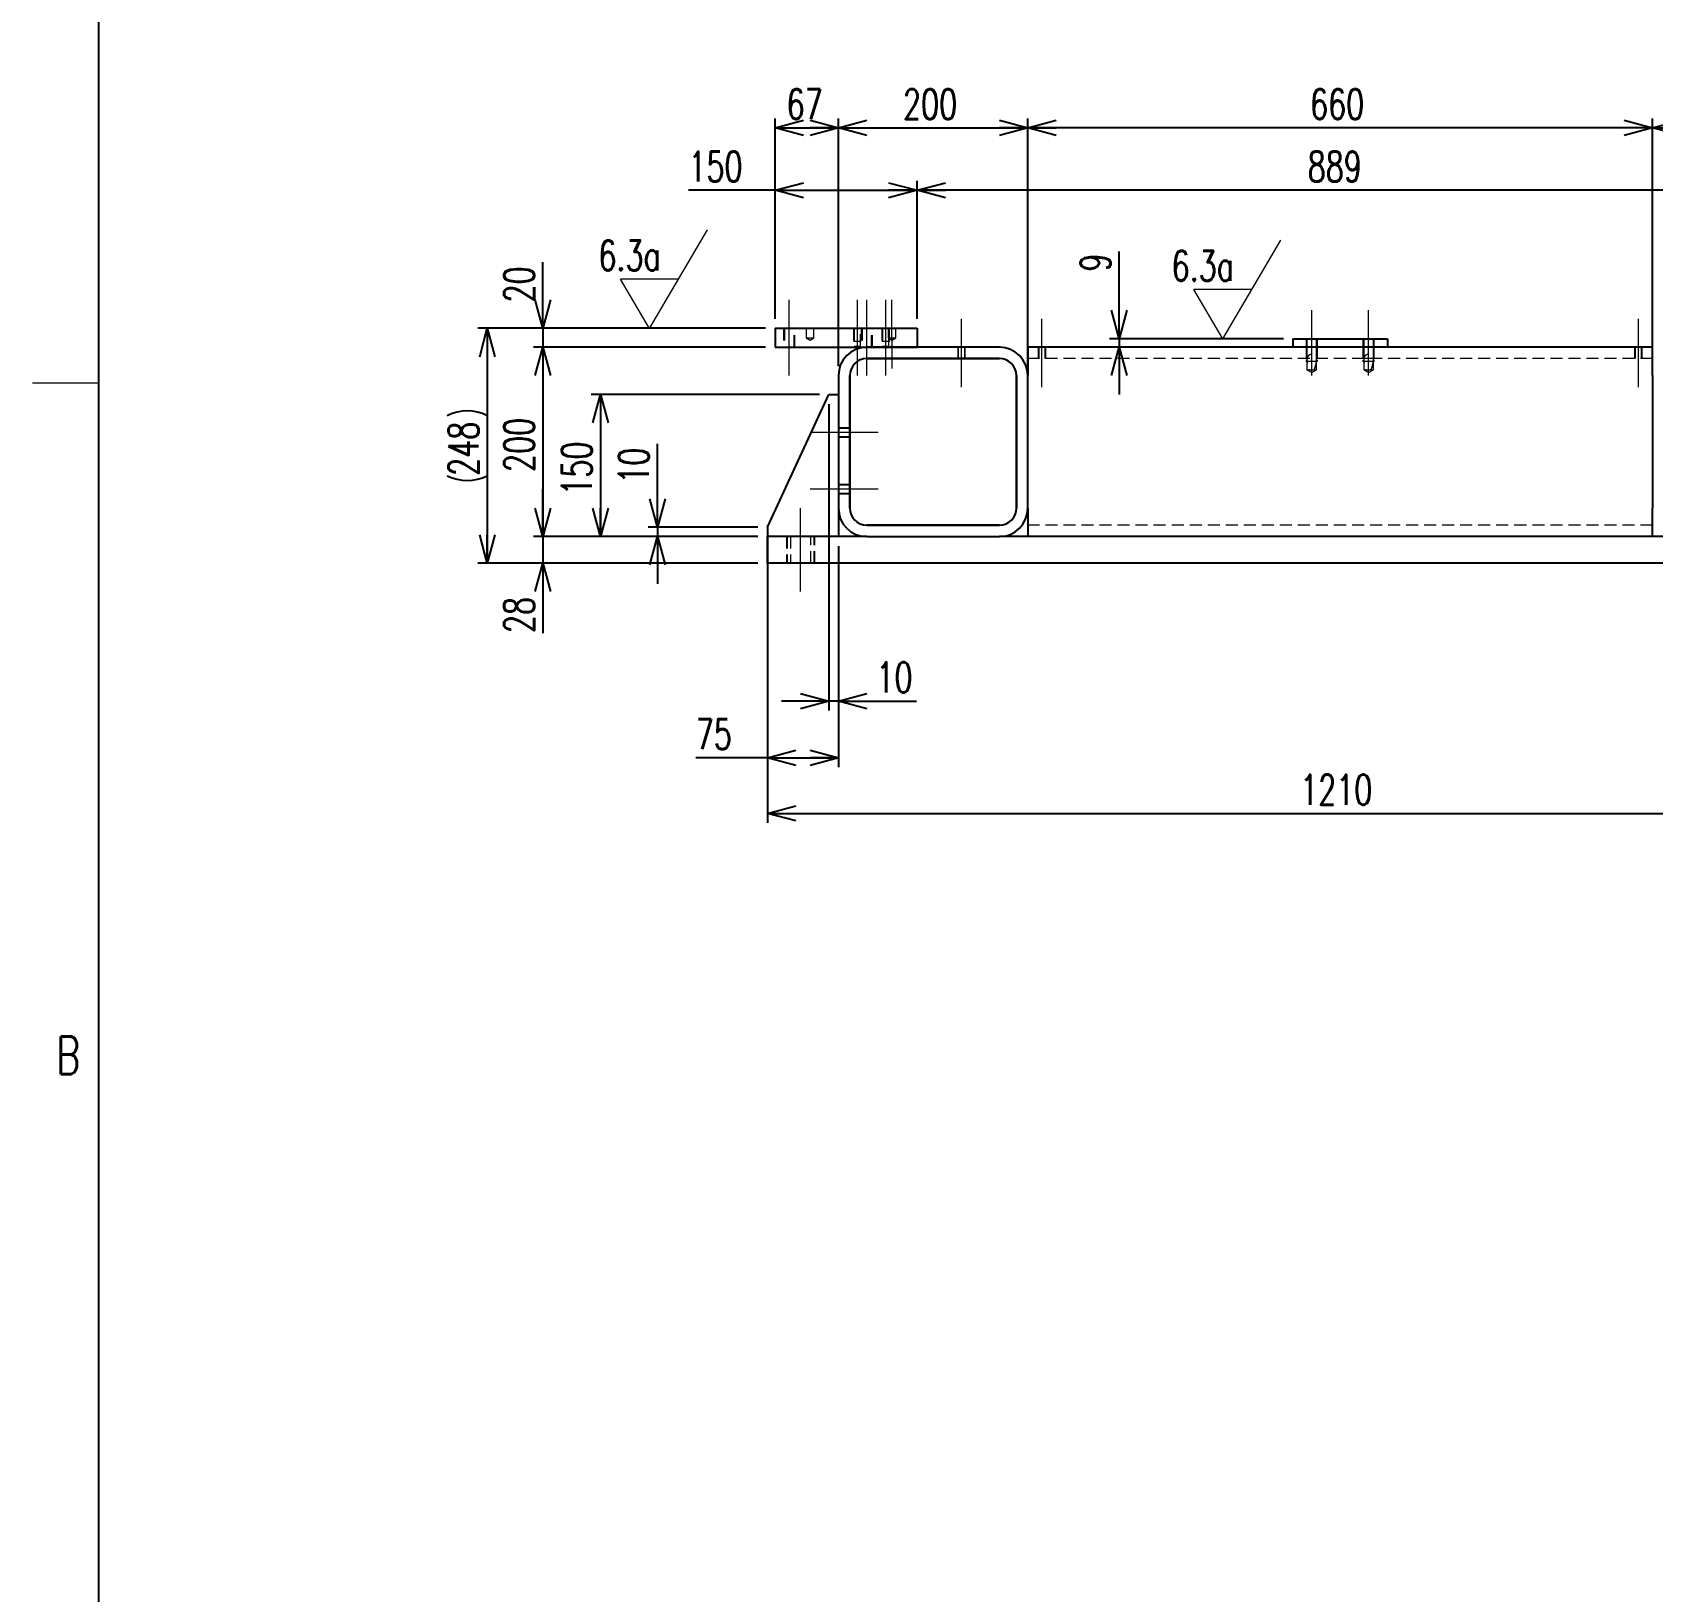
# Model space of a CAD drawing. Header units: millimetres. Extents: x 30 to 8380, y 30 to 5898.
# Drawn here: x 30 to 1741, y 1687 to 3334 of the extents above; entities that cross this region are included whole.
import ezdxf

# ---------------------------------------------------------------- set-up
doc = ezdxf.new("R2010")
doc.units = ezdxf.units.MM
doc.header["$LTSCALE"] = 10
doc.linetypes.add('CENTERX2', pattern=[20.32, 12.7, -2.54, 2.54, -2.54])
doc.linetypes.add('HIDDEN', pattern=[1.905, 1.27, -0.635])
doc.layers.add('FORMAT', color=7, linetype='Continuous')
doc.styles.add('SLDTEXTSTYLE0', font='TXT', dxfattribs={"width": 0.7, "bigfont": 'bigfont'})
doc.dimstyles.new('SLDDIMSTYLE2', dxfattribs={"dimtxt": 36.380208, "dimasz": 30, "dimexe": 0, "dimexo": 0.0625, "dimgap": 9.095052, "dimtad": 3, "dimrnd": 1e-09, "dimzin": 12, "dimdsep": 46, "dimtxsty": 'SLDTEXTSTYLE0', "dimblk1": 'OPEN30', "dimblk2": 'OPEN30', "dimsah": 1, "dimcen": 0.09, "dimadec": 0, "dimazin": 3, "dimtfac": 1, "dimtdec": 3, "dimtmove": 0, "dimatfit": 0, "dimldrblk": 'OPEN30', "dimfxl": 1, "dimfrac": 2, "dimtolj": 1, "dimtzin": 12, "dimarcsym": 0})
doc.dimstyles.new('SLDDIMSTYLE3', dxfattribs={"dimtxt": 36.380208, "dimasz": 30, "dimexe": 0, "dimexo": 0.0625, "dimgap": 9.095052, "dimtad": 3, "dimrnd": 1e-09, "dimzin": 12, "dimdsep": 46, "dimtxsty": 'SLDTEXTSTYLE0', "dimblk1": 'OPEN30', "dimblk2": 'OPEN30', "dimsah": 1, "dimcen": 0.09, "dimadec": 0, "dimazin": 3, "dimtfac": 1, "dimtdec": 3, "dimtofl": 0, "dimtmove": 0, "dimatfit": 3, "dimldrblk": 'OPEN30', "dimfxl": 1, "dimfrac": 2, "dimtolj": 1, "dimtzin": 12, "dimarcsym": 0})

# ---------------------------------------------------------------- blocks, each defined once
blk = doc.blocks.new('_Open30')
at = {"color": 0, "linetype": 'ByBlock', "lineweight": -2}
for p, q in [((-1, 0.267949), (0, 0)), ((0, 0), (-1, -0.267949)), ((0, 0), (-1, 0))]:
    blk.add_line(p, q, dxfattribs=at)
blk = doc.blocks.new('_D_120')
at = {"layer": 'FORMAT', "transparency": 16777216}
for p, q in [((806.4, 2763.5), (806.4, 2499.1)), ((2016.4, 2763.5), (2016.4, 2499.1)), ((806.4, 2509.1), (2016.4, 2509.1))]:
    blk.add_line(p, q, dxfattribs=at)
at = {"layer": 'FORMAT', "transparency": 16777216, "xscale": 30, "yscale": 30, "rotation": 180}
blk.add_blockref('_Open30', (806.4, 2509.1, -2290), dxfattribs=at)
at = {"layer": 'FORMAT', "transparency": 16777216, "xscale": 30, "yscale": 30}
blk.add_blockref('_Open30', (2016.4, 2509.1, -2290), dxfattribs=at)
at = {"layer": 'FORMAT', "transparency": 16777216, "insert": (1369.1, 2550), "char_height": 31.75, "attachment_point": 1, "style": 'SLDTEXTSTYLE0'}
blk.add_mtext('1210', dxfattribs=at)
blk = doc.blocks.new('_D_121')
at = {"layer": 'FORMAT', "transparency": 16777216}
for p, q in [((806.4, 2801.5), (806.4, 2557.8)), ((881.4, 2791.5), (881.4, 2557.8)), ((806.4, 2567.8), (730.7, 2567.8)), ((806.4, 2567.8), (881.4, 2567.8))]:
    blk.add_line(p, q, dxfattribs=at)
at = {"layer": 'FORMAT', "transparency": 16777216, "xscale": 30, "yscale": 30, "rotation": 180}
blk.add_blockref('_Open30', (806.4, 2567.8, -2290), dxfattribs=at)
at = {"layer": 'FORMAT', "transparency": 16777216, "xscale": 30, "yscale": 30}
blk.add_blockref('_Open30', (881.4, 2567.8, -2290), dxfattribs=at)
at = {"layer": 'FORMAT', "transparency": 16777216, "insert": (730.7, 2608.7), "char_height": 31.75, "attachment_point": 1, "style": 'SLDTEXTSTYLE0'}
blk.add_mtext('75', dxfattribs=at)
blk = doc.blocks.new('_D_122')
at = {"layer": 'FORMAT', "transparency": 16777216}
for p, q in [((804.4, 3021.5), (500.5, 3021.5)), ((510.5, 3021.5), (510.5, 2773.5)), ((796.4, 2773.5), (500.5, 2773.5))]:
    blk.add_line(p, q, dxfattribs=at)
for centre, start, end in [((489.3, 2886.9), 63.4349, 116.5651), ((489.3, 2908.1), 243.4349, 296.5651)]:
    blk.add_arc(centre, 47.3, start, end, dxfattribs=at)
at = {"layer": 'FORMAT', "transparency": 16777216, "xscale": 30, "yscale": 30}
for p, rotation in [((510.5, 3021.5, -2290), 90), ((510.5, 2773.5, -2290), 270)]:
    blk.add_blockref('_Open30', p, dxfattribs=dict(at, rotation=rotation))
at = {"layer": 'FORMAT', "transparency": 16777216, "insert": (469.6, 2865.7), "char_height": 31.75, "attachment_point": 1, "rotation": 90, "style": 'SLDTEXTSTYLE0'}
blk.add_mtext('248', dxfattribs=at)
blk = doc.blocks.new('_D_123')
at = {"layer": 'FORMAT', "transparency": 16777216}
for p, q in [((569.2, 3021.5), (569.2, 3091.2)), ((804.4, 3021.5), (559.2, 3021.5)), ((569.2, 3021.5), (569.2, 3001.5)), ((804.4, 3001.5), (559.2, 3001.5)), ((569.2, 3001.5), (569.2, 2951.5))]:
    blk.add_line(p, q, dxfattribs=at)
at = {"layer": 'FORMAT', "transparency": 16777216, "xscale": 30, "yscale": 30}
for p, rotation in [((569.2, 3021.5, -2290), 270), ((569.2, 3001.5, -2290), 90)]:
    blk.add_blockref('_Open30', p, dxfattribs=dict(at, rotation=rotation))
at = {"layer": 'FORMAT', "transparency": 16777216, "insert": (528.2, 3048.8), "char_height": 31.75, "attachment_point": 1, "rotation": 90, "style": 'SLDTEXTSTYLE0'}
blk.add_mtext('20', dxfattribs=at)
blk = doc.blocks.new('_D_124')
at = {"layer": 'FORMAT', "transparency": 16777216}
for p, q in [((804.4, 3001.5), (559.2, 3001.5)), ((569.2, 3001.5), (569.2, 2801.5)), ((796.4, 2801.5), (559.2, 2801.5))]:
    blk.add_line(p, q, dxfattribs=at)
at = {"layer": 'FORMAT', "transparency": 16777216, "xscale": 30, "yscale": 30}
for p, rotation in [((569.2, 3001.5, -2290), 90), ((569.2, 2801.5, -2290), 270)]:
    blk.add_blockref('_Open30', p, dxfattribs=dict(at, rotation=rotation))
at = {"layer": 'FORMAT', "transparency": 16777216, "insert": (528.2, 2869.7), "char_height": 31.75, "attachment_point": 1, "rotation": 90, "style": 'SLDTEXTSTYLE0'}
blk.add_mtext('200', dxfattribs=at)
blk = doc.blocks.new('_D_125')
at = {"layer": 'FORMAT', "transparency": 16777216}
for p, q in [((569.2, 2801.5), (569.2, 2851.5)), ((796.4, 2801.5), (559.2, 2801.5)), ((569.2, 2801.5), (569.2, 2773.5)), ((796.4, 2773.5), (559.2, 2773.5)), ((569.2, 2773.5), (569.2, 2699.6))]:
    blk.add_line(p, q, dxfattribs=at)
at = {"layer": 'FORMAT', "transparency": 16777216, "xscale": 30, "yscale": 30}
for p, rotation in [((569.2, 2801.5, -2290), 270), ((569.2, 2773.5, -2290), 90)]:
    blk.add_blockref('_Open30', p, dxfattribs=dict(at, rotation=rotation))
at = {"layer": 'FORMAT', "transparency": 16777216, "insert": (528.2, 2699.6), "char_height": 31.75, "attachment_point": 1, "rotation": 90, "style": 'SLDTEXTSTYLE0'}
blk.add_mtext('28', dxfattribs=at)
blk = doc.blocks.new('_D_126')
at = {"layer": 'FORMAT', "transparency": 16777216}
for p, q in [((861.4, 2951.5), (620.1, 2951.5)), ((630.1, 2951.5), (630.1, 2801.5)), ((796.4, 2801.5), (620.1, 2801.5))]:
    blk.add_line(p, q, dxfattribs=at)
at = {"layer": 'FORMAT', "transparency": 16777216, "xscale": 30, "yscale": 30}
for p, rotation in [((630.1, 2951.5, -2290), 90), ((630.1, 2801.5, -2290), 270)]:
    blk.add_blockref('_Open30', p, dxfattribs=dict(at, rotation=rotation))
at = {"layer": 'FORMAT', "transparency": 16777216, "insert": (589.2, 2844.7), "char_height": 31.75, "attachment_point": 1, "rotation": 90, "style": 'SLDTEXTSTYLE0'}
blk.add_mtext('150', dxfattribs=at)
blk = doc.blocks.new('_D_127')
at = {"layer": 'FORMAT', "transparency": 16777216}
for p, q in [((690.3, 2811.5), (690.3, 2899.6)), ((796.4, 2811.5), (680.3, 2811.5)), ((690.3, 2811.5), (690.3, 2801.5)), ((796.4, 2801.5), (680.3, 2801.5)), ((690.3, 2801.5), (690.3, 2751.5))]:
    blk.add_line(p, q, dxfattribs=at)
at = {"layer": 'FORMAT', "transparency": 16777216, "xscale": 30, "yscale": 30}
for p, rotation in [((690.3, 2811.5, -2290), 270), ((690.3, 2801.5, -2290), 90)]:
    blk.add_blockref('_Open30', p, dxfattribs=dict(at, rotation=rotation))
at = {"layer": 'FORMAT', "transparency": 16777216, "insert": (649.4, 2857.3), "char_height": 31.75, "attachment_point": 1, "rotation": 90, "style": 'SLDTEXTSTYLE0'}
blk.add_mtext('10', dxfattribs=at)
blk = doc.blocks.new('_D_128')
at = {"layer": 'FORMAT', "transparency": 16777216}
for p, q in [((871.4, 2941.5), (871.4, 2617.7)), ((881.4, 2791.5), (881.4, 2617.7)), ((871.4, 2627.7), (821.4, 2627.7)), ((881.4, 2627.7), (871.4, 2627.7)), ((881.4, 2627.7), (963.8, 2627.7))]:
    blk.add_line(p, q, dxfattribs=at)
at = {"layer": 'FORMAT', "transparency": 16777216, "xscale": 30, "yscale": 30}
blk.add_blockref('_Open30', (871.4, 2627.7, -2290), dxfattribs=at)
at = {"layer": 'FORMAT', "transparency": 16777216, "xscale": 30, "yscale": 30, "rotation": 180}
blk.add_blockref('_Open30', (881.4, 2627.7, -2290), dxfattribs=at)
at = {"layer": 'FORMAT', "transparency": 16777216, "insert": (921.5, 2668.7), "char_height": 31.75, "attachment_point": 1, "style": 'SLDTEXTSTYLE0'}
blk.add_mtext('10', dxfattribs=at)
blk = doc.blocks.new('_D_129')
at = {"layer": 'FORMAT', "transparency": 16777216}
for p, q in [((814.4, 3167.3), (722.9, 3167.3)), ((814.4, 3031.5), (814.4, 3177.3)), ((814.4, 3167.3), (964.4, 3167.3)), ((964.4, 3031.5), (964.4, 3177.3))]:
    blk.add_line(p, q, dxfattribs=at)
at = {"layer": 'FORMAT', "transparency": 16777216, "xscale": 30, "yscale": 30, "rotation": 180}
blk.add_blockref('_Open30', (814.4, 3167.3, -2290), dxfattribs=at)
at = {"layer": 'FORMAT', "transparency": 16777216, "xscale": 30, "yscale": 30}
blk.add_blockref('_Open30', (964.4, 3167.3, -2290), dxfattribs=at)
at = {"layer": 'FORMAT', "transparency": 16777216, "insert": (722.9, 3208.2), "char_height": 31.75, "attachment_point": 1, "style": 'SLDTEXTSTYLE0'}
blk.add_mtext('150', dxfattribs=at)
blk = doc.blocks.new('_D_130')
at = {"layer": 'FORMAT', "transparency": 16777216}
for p, q in [((814.4, 3031.5), (814.4, 3243.3)), ((881.4, 2981.5), (881.4, 3243.3)), ((814.4, 3233.3), (881.4, 3233.3))]:
    blk.add_line(p, q, dxfattribs=at)
at = {"layer": 'FORMAT', "transparency": 16777216, "xscale": 30, "yscale": 30, "rotation": 180}
blk.add_blockref('_Open30', (814.4, 3233.3, -2290), dxfattribs=at)
at = {"layer": 'FORMAT', "transparency": 16777216, "xscale": 30, "yscale": 30}
blk.add_blockref('_Open30', (881.4, 3233.3, -2290), dxfattribs=at)
at = {"layer": 'FORMAT', "transparency": 16777216, "insert": (826.7, 3274.2), "char_height": 31.75, "attachment_point": 1, "style": 'SLDTEXTSTYLE0'}
blk.add_mtext('67', dxfattribs=at)
blk = doc.blocks.new('_D_131')
at = {"layer": 'FORMAT', "transparency": 16777216}
for p, q in [((881.4, 2981.5), (881.4, 3243.3)), ((1081.4, 2981.5), (1081.4, 3243.3)), ((881.4, 3233.3), (1081.4, 3233.3))]:
    blk.add_line(p, q, dxfattribs=at)
at = {"layer": 'FORMAT', "transparency": 16777216, "xscale": 30, "yscale": 30, "rotation": 180}
blk.add_blockref('_Open30', (881.4, 3233.3, -2290), dxfattribs=at)
at = {"layer": 'FORMAT', "transparency": 16777216, "xscale": 30, "yscale": 30}
blk.add_blockref('_Open30', (1081.4, 3233.3, -2290), dxfattribs=at)
at = {"layer": 'FORMAT', "transparency": 16777216, "insert": (949.6, 3274.2), "char_height": 31.75, "attachment_point": 1, "style": 'SLDTEXTSTYLE0'}
blk.add_mtext('200', dxfattribs=at)
blk = doc.blocks.new('_D_132')
at = {"layer": 'FORMAT', "transparency": 16777216}
for p, q in [((1081.4, 2981.5), (1081.4, 3243.3)), ((1741.4, 2981.5), (1741.4, 3243.3)), ((1741.4, 3233.3), (1081.4, 3233.3))]:
    blk.add_line(p, q, dxfattribs=at)
at = {"layer": 'FORMAT', "transparency": 16777216, "xscale": 30, "yscale": 30, "rotation": 180}
blk.add_blockref('_Open30', (1081.4, 3233.3, -2290), dxfattribs=at)
at = {"layer": 'FORMAT', "transparency": 16777216, "xscale": 30, "yscale": 30}
blk.add_blockref('_Open30', (1741.4, 3233.3, -2290), dxfattribs=at)
at = {"layer": 'FORMAT', "transparency": 16777216, "insert": (1379.6, 3274.2), "char_height": 31.75, "attachment_point": 1, "style": 'SLDTEXTSTYLE0'}
blk.add_mtext('660', dxfattribs=at)
blk = doc.blocks.new('_D_133')
at = {"layer": 'FORMAT', "transparency": 16777216}
for p, q in [((1741.4, 2981.5), (1741.4, 3243.3)), ((1941.4, 2981.5), (1941.4, 3243.3)), ((1741.4, 3233.3), (1941.4, 3233.3))]:
    blk.add_line(p, q, dxfattribs=at)
at = {"layer": 'FORMAT', "transparency": 16777216, "xscale": 30, "yscale": 30, "rotation": 180}
blk.add_blockref('_Open30', (1741.4, 3233.3, -2290), dxfattribs=at)
at = {"layer": 'FORMAT', "transparency": 16777216, "xscale": 30, "yscale": 30}
blk.add_blockref('_Open30', (1941.4, 3233.3, -2290), dxfattribs=at)
at = {"layer": 'FORMAT', "transparency": 16777216, "insert": (1809.6, 3274.2), "char_height": 31.75, "attachment_point": 1, "style": 'SLDTEXTSTYLE0'}
blk.add_mtext('200', dxfattribs=at)
blk = doc.blocks.new('_D_139')
at = {"layer": 'FORMAT', "transparency": 16777216}
for p, q in [((964.4, 3031.5), (964.4, 3177.3)), ((1853.4, 3167.3), (964.4, 3167.3)), ((1853.4, 3031.5), (1853.4, 3177.3))]:
    blk.add_line(p, q, dxfattribs=at)
at = {"layer": 'FORMAT', "transparency": 16777216, "xscale": 30, "yscale": 30, "rotation": 180}
blk.add_blockref('_Open30', (964.4, 3167.3, -2290), dxfattribs=at)
at = {"layer": 'FORMAT', "transparency": 16777216, "xscale": 30, "yscale": 30}
blk.add_blockref('_Open30', (1853.4, 3167.3, -2290), dxfattribs=at)
at = {"layer": 'FORMAT', "transparency": 16777216, "insert": (1377.1, 3208.2), "char_height": 31.75, "attachment_point": 1, "style": 'SLDTEXTSTYLE0'}
blk.add_mtext('889', dxfattribs=at)
blk = doc.blocks.new('_D_140')
at = {"layer": 'FORMAT', "transparency": 16777216}
for p, q in [((1177.9, 3010.5), (1177.9, 3102.6)), ((1351.4, 3010.5), (1167.9, 3010.5)), ((1177.9, 3010.5), (1177.9, 3001.5)), ((1177.9, 3001.5), (1177.9, 2951.5))]:
    blk.add_line(p, q, dxfattribs=at)
at = {"layer": 'FORMAT', "transparency": 16777216, "xscale": 30, "yscale": 30}
for p, rotation in [((1177.9, 3010.5, -2290), 270), ((1177.9, 3001.5, -2290), 90)]:
    blk.add_blockref('_Open30', p, dxfattribs=dict(at, rotation=rotation))
at = {"layer": 'FORMAT', "transparency": 16777216, "insert": (1137, 3081.4), "char_height": 31.8, "attachment_point": 1, "rotation": 90, "style": 'SLDTEXTSTYLE0'}
blk.add_mtext('9', dxfattribs=at)
blk = doc.blocks.new('SW_SFSYMBOL_5')
at = {"color": 0, "linetype": 'Continuous', "lineweight": 0}
for p, q in [((54, -52), (115.3, 52)), ((54, -52), (23.3, 0)), ((84.6, 0), (23.3, 0)), ((118, -52), (44, -52))]:
    blk.add_line(p, q, dxfattribs=at)
at = {"color": 0, "linetype": 'Continuous', "lineweight": 0, "insert": (0, 40.9), "char_height": 31.75, "attachment_point": 1, "style": 'SLDTEXTSTYLE0'}
blk.add_mtext('6.3a', dxfattribs=at)
blk = doc.blocks.new('SW_SFSYMBOL_6')
at = {"color": 0, "linetype": 'Continuous', "lineweight": 0}
for p, q in [((54, -52), (115.3, 52)), ((54, -52), (23.3, 0)), ((84.6, 0), (23.3, 0)), ((176.5, -52), (44, -52))]:
    blk.add_line(p, q, dxfattribs=at)
at = {"color": 0, "linetype": 'Continuous', "lineweight": 0, "insert": (0, 40.9), "char_height": 31.75, "attachment_point": 1, "style": 'SLDTEXTSTYLE0'}
blk.add_mtext('6.3a', dxfattribs=at)

msp = doc.modelspace()

# ---------------------------------------------------------------- linework, layer by layer
at = {"color": 7, "linetype": 'Continuous', "lineweight": 25}
for p, q in [((814.3961123, 3021.4899875), (814.3961123, 3001.4899875)), ((814.3961123, 3021.4899875), (964.3961123, 3021.4899875)), ((964.3961123, 3021.4899875), (964.3961123, 3001.4899875)), ((814.3961123, 3001.4899875), (964.3961123, 3001.4899875)), ((1051.3961123, 3001.4899875), (911.3961123, 3001.4899875)), ((1741.3961123, 3001.4899875), (1081.3961123, 3001.4899875)), ((1081.3961123, 3001.4899875), (1081.3961123, 2971.4899875)), ((1361.3961123, 3010.4899875), (1461.3961123, 3010.4899875)), ((1361.3961123, 3010.4899875), (1361.3961123, 3001.4899875)), ((1461.3961123, 3010.4899875), (1461.3961123, 3001.4899875)), ((1741.3961123, 2971.4899875), (1741.3961123, 3001.4899875)), ((911.3961123, 2989.4899875), (1051.3961123, 2989.4899875)), ((1051.3961123, 2989.4899875), (911.3961123, 2989.4899875)), ((881.3961123, 2971.4899875), (881.3961123, 2831.4899875)), ((893.3961123, 2831.4899875), (893.3961123, 2971.4899875)), ((893.3961123, 2971.4899875), (893.3961123, 2831.4899875)), ((1069.3961123, 2971.4899875), (1069.3961123, 2831.4899875)), ((1069.3961123, 2831.4899875), (1069.3961123, 2971.4899875)), ((1081.3961123, 2831.4899875), (1081.3961123, 2971.4899875)), ((1741.3961123, 2971.4899875), (1741.3961123, 2831.4899875)), ((806.3961123, 2811.4899875), (871.3961123, 2951.4899875)), ((871.3961123, 2951.4899875), (881.3961123, 2951.4899875)), ((881.3961123, 2831.4899875), (881.3961123, 2801.4899875)), ((1081.3961123, 2831.4899875), (1081.3961123, 2801.4899875)), ((1741.3961123, 2801.4899875), (1741.3961123, 2831.4899875)), ((806.3961123, 2811.4899875), (806.3961123, 2801.4899875)), ((1051.3961123, 2813.4899875), (911.3961123, 2813.4899875)), ((911.3961123, 2813.4899875), (1051.3961123, 2813.4899875)), ((806.3961123, 2773.4899875), (806.3961123, 2801.4899875)), ((911.3961123, 2801.4899875), (806.3961123, 2801.4899875)), ((911.3961123, 2801.4899875), (1051.3961123, 2801.4899875)), ((1771.3961123, 2801.4899875), (1051.3961123, 2801.4899875)), ((2016.3961123, 2773.4899875), (806.3961123, 2773.4899875))]:
    msp.add_line(p, q, dxfattribs=at)
at = {"color": 7, "linetype": 'HIDDEN', "lineweight": 18}
for p, q in [((823.3961123, 3021.4899875), (823.3961123, 3001.4899875)), ((824.2961123, 3021.4899875), (824.2961123, 3001.4899875)), ((834.4961123, 3001.4899875), (834.4961123, 3021.4899875)), ((835.3961123, 3001.4899875), (835.3961123, 3021.4899875)), ((847.3961123, 3021.4899875), (847.3961123, 3011.4899875)), ((855.3961123, 3011.4899875), (855.3961123, 3021.4899875)), ((897.3961123, 3021.4899875), (897.3961123, 3007.4899875)), ((897.9961123, 3021.4899875), (897.9961123, 3002.4899875)), ((904.7961123, 3002.4899875), (904.7961123, 3021.4899875)), ((905.3961123, 3021.4899875), (905.3961123, 3001.4899875)), ((906.2961123, 3021.4899875), (906.2961123, 3001.4899875)), ((916.4961123, 3001.4899875), (916.4961123, 3021.4899875)), ((917.3961123, 3001.4899875), (917.3961123, 3021.4899875)), ((927.3961123, 3021.4899875), (927.3961123, 3007.4899875)), ((927.9961123, 3021.4899875), (927.9961123, 3002.4899875)), ((933.8961123, 3021.4899875), (933.8961123, 3011.4899875)), ((934.7961123, 3002.4899875), (934.7961123, 3021.4899875)), ((935.3961123, 3007.4899875), (935.3961123, 3021.4899875)), ((941.8961123, 3011.4899875), (941.8961123, 3021.4899875)), ((847.3961123, 3011.4899875), (855.3961123, 3011.4899875)), ((847.3961123, 3011.4899875), (851.3961123, 3009.0865451)), ((851.3961123, 3009.0865451), (855.3961123, 3011.4899875)), ((897.9961123, 3002.4899875), (904.7961123, 3002.4899875)), ((897.9961123, 3002.4899875), (899.6603918, 3001.4899875)), ((903.1318328, 3001.4899875), (904.7961123, 3002.4899875)), ((905.3961123, 3007.4899875), (905.295824, 3007.4899875)), ((911.1511654, 3001.4889875), (916.4961123, 3001.4889875)), ((916.4961123, 3001.4889875), (916.4961123, 3001.4899875)), ((927.9961123, 3002.4899875), (934.7961123, 3002.4899875)), ((927.9961123, 3002.4899875), (929.6603918, 3001.4899875)), ((929.6603918, 3001.4899875), (931.3961123, 3000.4470614)), ((931.3961123, 3000.4470614), (933.1318328, 3001.4899875)), ((933.1318328, 3001.4899875), (934.7961123, 3002.4899875)), ((933.8961123, 3011.4899875), (941.8961123, 3011.4899875)), ((933.8961123, 3011.4899875), (937.8961123, 3009.0865451)), ((935.3961123, 3007.4899875), (935.295824, 3007.4899875)), ((937.8961123, 3009.0865451), (941.8961123, 3011.4899875)), ((1007.3961123, 3001.4899875), (1007.3961123, 2989.4899875)), ((1007.9961123, 3001.4899875), (1007.9961123, 2989.4899875)), ((1014.7961123, 2989.4899875), (1014.7961123, 3001.4899875)), ((1015.3961123, 2989.4899875), (1015.3961123, 3001.4899875)), ((1092.3961123, 3001.4899875), (1092.3961123, 2989.4899875)), ((1092.9961123, 3001.4899875), (1092.9961123, 2989.4899875)), ((1099.7961123, 2989.4899875), (1099.7961123, 3001.4899875)), ((1100.3961123, 2989.4899875), (1100.3961123, 3001.4899875)), ((1375.3961123, 3010.4899875), (1375.3961123, 3001.4899875)), ((1375.3961123, 3001.4899875), (1375.3961123, 2989.4899875)), ((1376.2961123, 3010.4899875), (1376.2961123, 3001.4899875)), ((1376.2961123, 3001.4899875), (1376.2961123, 2989.4899875)), ((1386.4961123, 3001.4899875), (1386.4961123, 3010.4899875)), ((1386.4961123, 2989.4899875), (1386.4961123, 3001.4899875)), ((1387.3961123, 3001.4899875), (1387.3961123, 3010.4899875)), ((1387.3961123, 2989.4899875), (1387.3961123, 3001.4899875)), ((1435.3961123, 3010.4899875), (1435.3961123, 3001.4899875)), ((1435.3961123, 3001.4899875), (1435.3961123, 2989.4899875)), ((1436.2961123, 3010.4899875), (1436.2961123, 3001.4899875)), ((1436.2961123, 3001.4899875), (1436.2961123, 2989.4899875)), ((1446.4961123, 3001.4899875), (1446.4961123, 3010.4899875)), ((1446.4961123, 2989.4899875), (1446.4961123, 3001.4899875)), ((1447.3961123, 3001.4899875), (1447.3961123, 3010.4899875)), ((1447.3961123, 2989.4899875), (1447.3961123, 3001.4899875)), ((1722.3961123, 3001.4899875), (1722.3961123, 2989.4899875)), ((1722.9961123, 3001.4899875), (1722.9961123, 2989.4899875)), ((1729.7961123, 2989.4899875), (1729.7961123, 3001.4899875)), ((1730.3961123, 2989.4899875), (1730.3961123, 3001.4899875)), ((1741.3961123, 2989.4899875), (1081.3961123, 2989.4899875)), ((1375.3961123, 2988.020776), (1375.3961123, 2986.4899875)), ((1387.3744011, 2986.4899875), (1375.4170966, 2986.4899875)), ((1376.2961123, 2988.038966), (1376.2961123, 2977.7399875)), ((1386.4803314, 2986.4899875), (1376.311587, 2986.4899875)), ((1386.4961123, 2977.7399875), (1386.4961123, 2988.0293441)), ((1387.3961123, 2986.4899875), (1387.3961123, 2988.0699016)), ((1435.3961123, 2988.0144997), (1435.3961123, 2986.4899875)), ((1447.28899, 2989.4899875), (1435.4079519, 2989.4899875)), ((1447.3748207, 2986.4899875), (1435.4170966, 2986.4899875)), ((1436.2961123, 2988.038966), (1436.2961123, 2977.7399875)), ((1446.4831352, 2989.4899875), (1436.3080016, 2989.4899875)), ((1446.4795589, 2986.4899875), (1436.311587, 2986.4899875)), ((1446.4961123, 2977.7399875), (1446.4961123, 2988.0293441)), ((1447.3961123, 2986.4899875), (1447.3961123, 2988.0699118)), ((1376.2961123, 2977.7399875), (1386.4961123, 2977.7399875)), ((1376.2961123, 2977.7399875), (1381.3961123, 2974.6755984)), ((1381.3961123, 2974.6755984), (1386.4961123, 2977.7399875)), ((1436.2961123, 2977.7399875), (1446.4961123, 2977.7399875)), ((1436.2961123, 2977.7399875), (1441.3961123, 2974.6755984)), ((1441.3961123, 2974.6755984), (1446.4961123, 2977.7399875)), ((893.3961123, 2916.4899875), (881.3961123, 2916.4899875)), ((893.3961123, 2915.7399875), (881.3961123, 2915.7399875)), ((881.3961123, 2907.2399875), (893.3961123, 2907.2399875)), ((881.3961123, 2906.4899875), (893.3961123, 2906.4899875)), ((893.3961123, 2856.4899875), (881.3961123, 2856.4899875)), ((893.3961123, 2855.7399875), (881.3961123, 2855.7399875)), ((881.3961123, 2847.2399875), (893.3961123, 2847.2399875)), ((881.3961123, 2846.4899875), (893.3961123, 2846.4899875)), ((1741.3961123, 2813.4899875), (1081.3961123, 2813.4899875)), ((826.3961123, 2801.4899875), (826.3961123, 2773.4899875)), ((827.1461123, 2801.4899875), (827.1461123, 2773.4899875)), ((830.6461123, 2801.4899875), (830.6461123, 2773.4899875)), ((852.1461123, 2773.4899875), (852.1461123, 2801.4899875)), ((855.6461123, 2773.4899875), (855.6461123, 2801.4899875)), ((856.3961123, 2773.4899875), (856.3961123, 2801.4899875))]:
    msp.add_line(p, q, dxfattribs=at)
at = {"color": 7, "linetype": 'HIDDEN', "lineweight": 25}
for p, q in [((905.3961123, 3007.4899875), (905.295824, 3007.4899875)), ((935.3961123, 3007.4899875), (935.295824, 3007.4899875)), ((1386.4961123, 2986.4899875), (1386.4806377, 2986.4899875)), ((1387.3961123, 2986.4899875), (1387.375128, 2986.4899875)), ((1446.4961123, 2986.4899875), (1446.4806377, 2986.4899875)), ((1446.4961123, 2989.4899875), (1446.484223, 2989.4899875)), ((1447.3961123, 2989.4899875), (1447.2898358, 2989.4899875)), ((1447.3961123, 2986.4899875), (1447.375128, 2986.4899875))]:
    msp.add_line(p, q, dxfattribs=at)
at = {"color": 7, "linetype": 'Continuous', "lineweight": 25}
for centre, radius, start, end in [((911.3961123, 2971.4899875), 30, 90, 180), ((1051.3961123, 2971.4899875), 30, 0, 90), ((911.3961123, 2971.4899875), 18, 90, 180), ((911.3961123, 2971.4899875), 18, 90, 180), ((1051.3961123, 2971.4899875), 18, 0, 90), ((1051.3961123, 2971.4899875), 18, 0, 90), ((911.3961123, 2831.4899875), 30, 180, 270), ((911.3961123, 2831.4899875), 18, 180, 270), ((911.3961123, 2831.4899875), 18, 180, 270), ((1051.3961123, 2831.4899875), 18, 270, 0), ((1051.3961123, 2831.4899875), 30, 270, 0), ((1051.3961123, 2831.4899875), 18, 270, 0)]:
    msp.add_arc(centre, radius, start, end, dxfattribs=at)
at = {"color": 7, "linetype": 'Continuous', "lineweight": 18}
for points, knots in [([(905.2956104, 3007.4899875), (904.8602139, 3007.4899875), (904.1168033, 3007.4899875), (903.1316473, 3007.4899875), (901.9922814, 3007.4899875), (900.7999432, 3007.4899875), (899.6605774, 3007.4899875), (898.6754214, 3007.4899875), (897.9320107, 3007.4899875), (897.4964007, 3007.4899875), (897.3961123, 3007.4899875), (897.4159134, 3007.4899875), (897.3961123, 3007.4899875)], [0, 0, 0, 0, 0.1025451834, 0.2050970752, 0.307648967, 0.4102008588, 0.5127527506, 0.6153046423, 0.7178565341, 0.8204084259, 0.9229603177, 1, 1, 1, 1]), ([(905.2956104, 3007.4899875), (904.8602139, 3007.4899875), (904.1168033, 3007.4899875), (903.1316473, 3007.4899875), (901.9922814, 3007.4899875), (900.7999432, 3007.4899875), (899.6605774, 3007.4899875), (898.6754214, 3007.4899875), (897.9320107, 3007.4899875), (897.4964007, 3007.4899875), (897.3961123, 3007.4899875), (897.4159134, 3007.4899875), (897.3961123, 3007.4899875)], [0, 0, 0, 0, 0.1025451834, 0.2050970752, 0.307648967, 0.4102008588, 0.5127527506, 0.6153046423, 0.7178565341, 0.8204084259, 0.9229603177, 1, 1, 1, 1]), ([(935.2958202, 3007.4899875), (934.8602139, 3007.4899875), (934.1168033, 3007.4899875), (933.1316473, 3007.4899875), (931.9922814, 3007.4899875), (930.7999432, 3007.4899875), (929.6605774, 3007.4899875), (928.6754214, 3007.4899875), (927.9320107, 3007.4899875), (927.4964007, 3007.4899875), (927.3961123, 3007.4899875), (927.4159134, 3007.4899875), (927.3961123, 3007.4899875)], [0, 0, 0, 0, 0.1025510988, 0.2051023146, 0.3076535305, 0.4102047463, 0.5127559621, 0.615307178, 0.7178583938, 0.8204096096, 0.9229608255, 1, 1, 1, 1]), ([(935.2958202, 3007.4899875), (934.8602139, 3007.4899875), (934.1168033, 3007.4899875), (933.1316473, 3007.4899875), (931.9922814, 3007.4899875), (930.7999432, 3007.4899875), (929.6605774, 3007.4899875), (928.6754214, 3007.4899875), (927.9320107, 3007.4899875), (927.4964007, 3007.4899875), (927.3961123, 3007.4899875), (927.4159134, 3007.4899875), (927.3961123, 3007.4899875)], [0, 0, 0, 0, 0.1025510988, 0.2051023146, 0.3076535305, 0.4102047463, 0.5127559621, 0.615307178, 0.7178583938, 0.8204096096, 0.9229608255, 1, 1, 1, 1])]:
    msp.add_open_spline(points, degree=3, knots=knots, dxfattribs=at)
at = {"color": 7, "linetype": 'HIDDEN', "lineweight": 18}
for points in [[(1384.0718037, 2977.7399875), (1384.6547328, 2979.4265177), (1385.202231, 2981.0678172), (1385.8526426, 2983.4874984), (1386.041411, 2984.2867802), (1386.2617942, 2985.4778656), (1386.3247078, 2985.8735958), (1386.4241367, 2986.6632004), (1386.4605151, 2987.0576493), (1386.5185993, 2988.2141664), (1386.4922148, 2988.9574899), (1386.3052699, 2990.0295498), (1386.2181258, 2990.3797299), (1385.9775569, 2991.065072), (1385.8266524, 2991.3925841), (1385.4495307, 2992.0123175), (1385.220448, 2992.3070657), (1384.6843581, 2992.8351198), (1384.3762195, 2993.0717471), (1383.6591264, 2993.478597), (1383.2667278, 2993.6397497), (1382.4014569, 2993.869393), (1381.9514716, 2993.9315957), (1381.2558139, 2993.9426723), (1381.0232157, 2993.9321868), (1380.5691498, 2993.8843571), (1380.3457243, 2993.8470567), (1379.6861961, 2993.6945207), (1379.281099, 2993.5436608), (1378.5422982, 2993.1563285), (1378.2212897, 2992.926993), (1377.6565183, 2992.4043862), (1377.4220751, 2992.119415), (1377.0276677, 2991.5107578), (1376.866641, 2991.1835218), (1376.6119248, 2990.508027), (1376.5174604, 2990.1600127), (1376.3795706, 2989.4446143), (1376.3362786, 2989.0772168), (1376.2918634, 2988.3235645), (1376.291056, 2987.9400747), (1376.3395451, 2986.7831896), (1376.4386766, 2985.9976044), (1376.7268946, 2984.3954072), (1376.917774, 2983.574805), (1377.5770336, 2981.1044379), (1378.1325831, 2979.4407197), (1378.7204209, 2977.7399875)], [(1444.0718037, 2977.7399875), (1444.6547328, 2979.4265177), (1445.202231, 2981.0678172), (1445.8526426, 2983.4874984), (1446.041411, 2984.2867802), (1446.2617942, 2985.4778656), (1446.3247078, 2985.8735958), (1446.4241367, 2986.6632004), (1446.4605151, 2987.0576493), (1446.5185993, 2988.2141664), (1446.4922148, 2988.9574899), (1446.3052699, 2990.0295498), (1446.2181258, 2990.3797299), (1445.9775569, 2991.065072), (1445.8266524, 2991.3925841), (1445.4495307, 2992.0123175), (1445.220448, 2992.3070657), (1444.6843581, 2992.8351198), (1444.3762195, 2993.0717471), (1443.6591264, 2993.478597), (1443.2667278, 2993.6397497), (1442.4014569, 2993.869393), (1441.9514716, 2993.9315957), (1441.2558139, 2993.9426723), (1441.0232157, 2993.9321868), (1440.5691498, 2993.8843571), (1440.3457243, 2993.8470567), (1439.6861961, 2993.6945207), (1439.281099, 2993.5436608), (1438.5422982, 2993.1563285), (1438.2212897, 2992.926993), (1437.6565183, 2992.4043862), (1437.4220751, 2992.119415), (1437.0276677, 2991.5107578), (1436.866641, 2991.1835218), (1436.6119248, 2990.508027), (1436.5174604, 2990.1600127), (1436.3795706, 2989.4446143), (1436.3362786, 2989.0772168), (1436.2918634, 2988.3235645), (1436.291056, 2987.9400747), (1436.3395451, 2986.7831896), (1436.4386766, 2985.9976044), (1436.7268946, 2984.3954072), (1436.917774, 2983.574805), (1437.5770336, 2981.1044379), (1438.1325831, 2979.4407197), (1438.7204209, 2977.7399875)]]:
    msp.add_open_spline(points, degree=3, knots=[0, 0, 0, 0, 0.125, 0.125, 0.1875, 0.1875, 0.21875, 0.21875, 0.25, 0.25, 0.3125, 0.3125, 0.34375, 0.34375, 0.375, 0.375, 0.40625, 0.40625, 0.4375, 0.4375, 0.46875, 0.46875, 0.5, 0.5, 0.515625, 0.515625, 0.53125, 0.53125, 0.5625, 0.5625, 0.59375, 0.59375, 0.625, 0.625, 0.65625, 0.65625, 0.6875, 0.6875, 0.71875, 0.71875, 0.75, 0.75, 0.8125, 0.8125, 0.875, 0.875, 1, 1, 1, 1], dxfattribs=at)
at = {"layer": 'FORMAT', "linetype": 'Continuous', "lineweight": 25}
msp.add_line((100, 100), (100, 5827.5), dxfattribs=at)
at = {"layer": 'FORMAT', "linetype": 'CENTERX2', "lineweight": 18}
for p, q in [((829.3961123, 2971.4899875), (829.3961123, 3051.4899875)), ((901.3961123, 2971.4899875), (901.3961123, 3051.4899875)), ((911.3961123, 3001.4899875), (911.3961123, 3051.4899875)), ((931.3961123, 3001.4899875), (931.3961123, 3051.4899875)), ((937.8961123, 3011.4899875), (937.8961123, 3051.4899875)), ((1011.3961123, 2959.4899875), (1011.3961123, 3031.4899875)), ((1096.3961123, 2959.4899875), (1096.3961123, 3031.4899875)), ((1381.3961123, 3001.4899875), (1381.3961123, 3040.4899875)), ((1441.3961123, 3001.4899875), (1441.3961123, 3040.4899875)), ((1726.3961123, 2959.4899875), (1726.3961123, 3031.4899875)), ((911.3961123, 2971.4889875), (911.3961123, 3001.4899875)), ((931.3961123, 2971.4889875), (931.3961123, 3001.4899875)), ((937.8961123, 3011.4899875), (937.8961123, 2979.0865451)), ((1381.3961123, 2971.4889875), (1381.3961123, 3001.4899875)), ((1441.3961123, 2971.4889875), (1441.3961123, 3001.4899875)), ((923.3961123, 2911.4899875), (851.3961123, 2911.4899875)), ((923.3961123, 2851.4899875), (851.3961123, 2851.4899875)), ((841.3961123, 2743.4899875), (841.3961123, 2831.4899875))]:
    msp.add_line(p, q, dxfattribs=at)
at = {"layer": 'FORMAT', "linetype": 'Continuous', "lineweight": 18}
msp.add_line((29.99, 2963.75), (100.01, 2963.75), dxfattribs=at)

# ---------------------------------------------------------------- block references
at = {"color": 7, "linetype": 'Continuous', "lineweight": 0}
for name, p in [('SW_SFSYMBOL_6', (627.8903515, 3073.459114)), ('SW_SFSYMBOL_5', (1233.3732968, 3062.459114))]:
    msp.add_blockref(name, p, dxfattribs=at)

# ---------------------------------------------------------------- texts
at = {"layer": 'FORMAT', "insert": (67.9329423, 2273.4140409), "char_height": 39.6875, "attachment_point": 2, "style": 'SLDTEXTSTYLE0'}
msp.add_mtext('B', dxfattribs=at)

# ---------------------------------------------------------------- dimensions: what is measured, and where the dimension line sits
at = {"layer": 'FORMAT'}
for base, p1, p2, dimstyle, picture, middle in [((881.3961123, 3233.2646071), (814.3961123, 3021.4899875), (881.3961123, 2971.4899875), 'SLDDIMSTYLE3', '_D_130', (847.8961123, 3233.2646071)), ((1081.3961123, 3233.2646071), (881.3961123, 2971.4899875), (1081.3961123, 2971.4899875), 'SLDDIMSTYLE3', '_D_131', (981.3961123, 3233.2646071)), ((1081.3961123, 3233.2646071), (1741.3961123, 2971.4899875), (1081.3961123, 2971.4899875), 'SLDDIMSTYLE3', '_D_132', (1411.3961123, 3233.2646071)), ((1941.3961123, 3233.2646071), (1741.3961123, 2971.4899875), (1941.3961123, 2971.4899875), 'SLDDIMSTYLE3', '_D_133', (1841.3961123, 3233.2646071)), ((964.3961123, 3167.2891079), (814.3961123, 3021.4899875), (964.3961123, 3021.4899875), 'SLDDIMSTYLE3', '_D_129', (754.6986238, 3167.2891079)), ((964.3961123, 3167.2891079), (1853.3961123, 3021.4899875), (964.3961123, 3021.4899875), 'SLDDIMSTYLE3', '_D_139', (1408.8961123, 3167.2891079)), ((871.3961123, 2627.7347895), (881.3961123, 2801.4899875), (871.3961123, 2951.4899875), 'SLDDIMSTYLE2', '_D_128', (942.6796195, 2627.7347895)), ((881.3961123, 2567.7870705), (806.3961123, 2811.4899875), (881.3961123, 2801.4899875), 'SLDDIMSTYLE3', '_D_121', (751.8732858, 2567.7870705)), ((2016.3961123, 2509.0791087), (806.3961123, 2773.4899875), (2016.3961123, 2773.4899875), 'SLDDIMSTYLE3', '_D_120', (1411.3961123, 2509.0791087))]:
    dim = msp.add_linear_dim(base=base, p1=p1, p2=p2, dimstyle=dimstyle, dxfattribs=at)
    dim.commit()
    dim.dimension.update_dxf_attribs({"geometry": picture, "text_midpoint": middle, "dimtype": 160})
for base, p1, p2, dimstyle, picture, middle in [((1177.9375085, 3001.4899875), (1361.3961123, 3010.4899875), (1081.3961123, 3001.4899875), 'SLDDIMSTYLE2', '_D_140', (1177.9375085, 3091.970949)), ((569.1737726, 3001.4899875), (814.3961123, 3021.4899875), (814.3961123, 3001.4899875), 'SLDDIMSTYLE2', '_D_123', (569.1737726, 3070.0122616)), ((569.1737726, 2801.4899875), (814.3961123, 3001.4899875), (806.3961123, 2801.4899875), 'SLDDIMSTYLE3', '_D_124', (569.1737726, 2901.4899875)), ((630.1081803, 2801.4899875), (871.3961123, 2951.4899875), (806.3961123, 2801.4899875), 'SLDDIMSTYLE3', '_D_126', (630.1081803, 2876.4899875)), ((690.3401889, 2801.4899875), (806.3961123, 2811.4899875), (806.3961123, 2801.4899875), 'SLDDIMSTYLE2', '_D_127', (690.3401889, 2878.449007)), ((569.1737726, 2773.4899875), (806.3961123, 2801.4899875), (806.3961123, 2773.4899875), 'SLDDIMSTYLE2', '_D_125', (569.1737726, 2720.7518001))]:
    dim = msp.add_linear_dim(base=base, p1=p1, p2=p2, angle=90, dimstyle=dimstyle, dxfattribs=at)
    dim.commit()
    dim.dimension.update_dxf_attribs({"geometry": picture, "text_midpoint": middle, "dimtype": 160})
dim = msp.add_linear_dim(base=(510.4961949, 2773.4899875), p1=(814.3961123, 3021.4899875), p2=(806.3961123, 2773.4899875), angle=90, text='(<>)', dimstyle='SLDDIMSTYLE3', dxfattribs=at)
dim.commit()
dim.dimension.update_dxf_attribs({"geometry": '_D_122', "text_midpoint": (510.4961949, 2897.4899875), "dimtype": 160})

doc.saveas('drawing.dxf')
